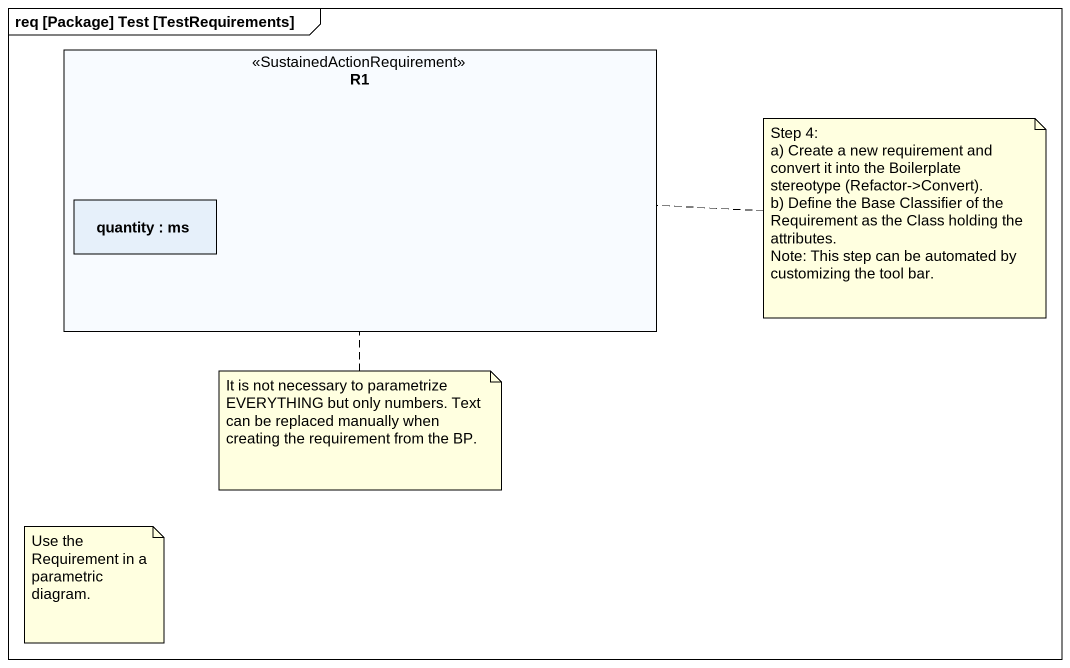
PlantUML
@startuml
mainframe req [Package] Test [TestRequirements]
rectangle R1 <<SustainedActionRequirement>> {
  rectangle "quantity : ms" as quantity
}
note right of R1
  Step 4:
  a) Create a new requirement and convert it into the Boilerplate stereotype (Refactor->Convert).
  b) Define the Base Classifier of the Requirement as the Class holding the attributes.
  Note: This step can be automated by customizing the tool bar.
end note
note bottom of R1 : It is not necessary to parametrize EVERYTHING but only numbers. Text can be replaced manually when creating the requirement from the BP.
note as N3
  Use the Requirement in a parametric diagram.
end note
@enduml
